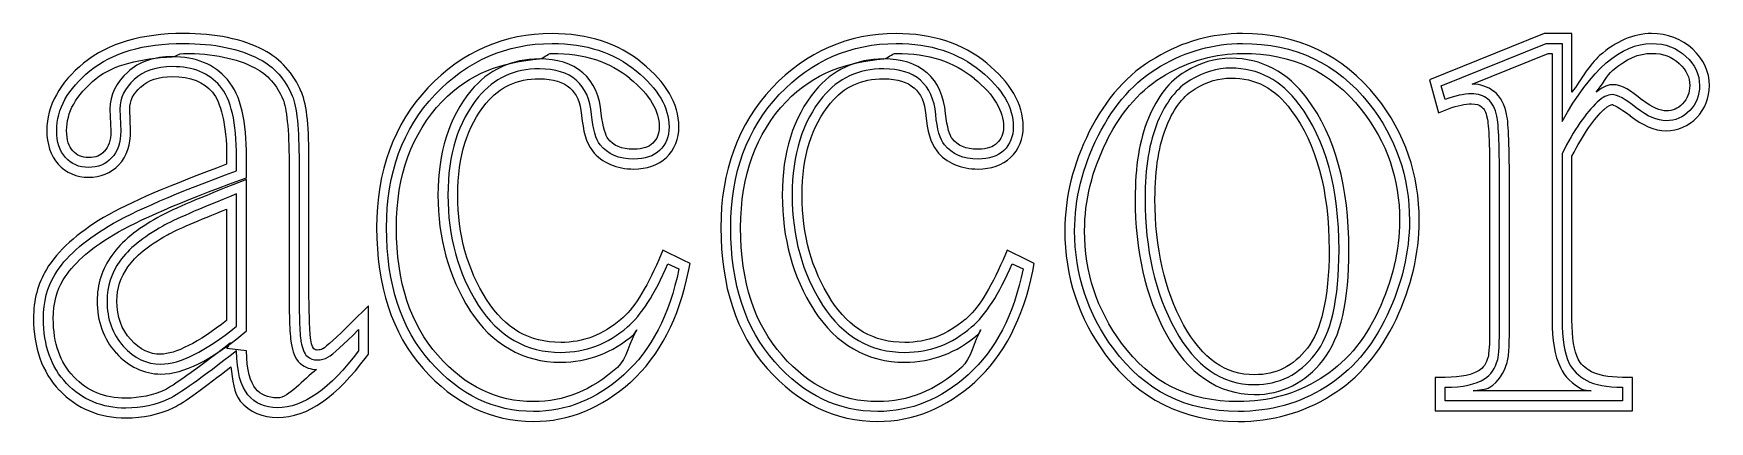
# Model space of a CAD drawing. Extents: x 35 to 204, y 106 to 197.
# Drawn here: x 50 to 73.63, y 107.78 to 113.25 of the extents above; entities that cross this region are included whole.
import ezdxf

# ---------------------------------------------------------------- set-up
doc = ezdxf.new("R2010")
doc.units = 0
doc.layers.add('Plast_1', color=7, linetype='CONTINUOUS')

msp = doc.modelspace()

# ---------------------------------------------------------------- linework, layer by layer
at = {"layer": 'Plast_1', "color": 7}
for points in [[(52.115143, 113.24803)], [(62.164057, 113.24801)], [(67.044922, 113.24805)], [(57.310449, 112.96866)], [(62.163963, 112.96866)], [(67.044828, 112.96875)], [(67.045604, 113.10823)], [(72.812554, 112.96874)], [(66.880067, 112.76114)], [(66.880859, 112.90035)], [(66.880859, 112.62101)], [(52.722703, 110.77544)], [(52.862848, 109.12467)], [(52.862853, 108.7776)]]:
    msp.add_lwpolyline(points, close=True, dxfattribs=at)
for points in [[(57.310683, 113.24795), (57.310547, 113.24805)], [(71.300781, 113.24805), (69.681641, 112.59375), (69.808594, 112.13281), (69.953125, 112.18751)], [(71.691501, 112.41998), (71.691501, 113.24811), (71.552829, 113.24811), (71.300781, 113.24805)], [(52.115277, 112.96858), (52.115234, 112.96875)], [(69.902445, 112.31799), (69.849045, 112.51022), (71.328196, 113.10829), (71.552473, 113.10823)], [(70.283164, 112.53515), (71.355471, 112.96875)], [(71.355471, 112.96875), (71.412111, 112.96875), (71.412111, 111.59375), (71.412111, 111.47266), (71.412111, 109.21484)], [(71.552473, 113.10823), (71.552473, 112.00821)], [(73.203127, 112.82617), (73.203127, 112.82417), (73.205127, 112.82417)], [(51.513765, 112.49614), (51.515765, 112.49814)], [(55.560547, 112.48438), (55.560547, 112.48238)], [(57.56059, 112.48437), (57.56259, 112.48437)], [(57.746041, 112.6953), (57.744041, 112.6953)], [(58.408203, 112.61719), (58.408203, 112.61519)], [(60.414062, 112.48438), (60.414062, 112.48238)], [(62.414011, 112.48438), (62.416011, 112.48438)], [(62.599556, 112.6953), (62.597556, 112.6953)], [(63.261719, 112.61719), (63.261719, 112.61519)], [(53.7773, 112.42576), (53.7753, 112.42576)], [(70.593758, 112.43163), (70.591758, 112.43163)], [(72.687548, 112.30854), (72.683648, 112.31054)], [(51.078213, 112.18344), (51.078213, 112.18144), (51.089933, 111.8748)], [(51.218161, 112.18443), (51.228841, 111.87472)], [(51.369235, 111.875), (51.369235, 111.877), (51.357515, 112.18364)], [(57.726652, 112.09765), (57.728652, 112.09565)], [(58.005806, 112.12104), (58.005806, 112.12304)], [(62.582026, 112.09766), (62.582026, 112.09566)], [(62.859322, 112.12104), (62.859322, 112.12304)], [(67.734375, 112.16598), (67.734375, 112.16398)], [(70.417969, 112.21481), (70.419969, 112.21281)], [(70.496139, 112.05656), (70.498139, 112.05456), (70.498139, 112.05056)], [(72.142579, 112.17775), (72.144579, 112.17775), (72.144579, 112.17975)], [(72.511767, 112.0919), (72.513767, 112.0899)], [(50.55278, 111.5935), (50.55278, 111.5955)], [(51.000093, 111.5916), (50.998093, 111.5896)], [(57.880995, 111.59565), (57.880995, 111.59365)], [(58.099606, 111.76948), (58.097606, 111.76948)], [(62.953122, 111.76948), (62.951122, 111.76948)], [(65.136672, 111.74219), (65.134672, 111.74219)], [(71.552473, 111.55966), (71.552473, 109.21545)], [(50.345703, 111.4082), (50.347703, 111.4062)], [(51.201219, 111.39839), (51.203219, 111.40039)], [(52.722796, 111.50595), (52.722796, 111.40635)], [(52.862848, 111.31403), (52.862848, 111.50626)], [(52.910241, 111.18345), (53.002041, 111.21665), (53.002041, 111.50571)], [(53.603511, 111.43164), (53.603511, 109.77148)], [(53.743933, 111.43151), (53.743933, 109.7708)], [(53.882768, 109.77146), (53.882768, 111.43162)], [(71.691407, 109.21486), (71.691407, 111.51955)], [(53.001953, 111.19336), (52.810547, 111.11716)], [(52.951219, 109.0156), (53.001999, 109.0586), (53.001999, 109.125), (53.001953, 111.19336)], [(70.531329, 111.06814), (70.531329, 109.17166)], [(70.671391, 109.17275), (70.671391, 111.06841)], [(70.810589, 109.17187), (70.810589, 111.06835)], [(52.862848, 109.12467), (52.862848, 110.9883)], [(52.722656, 110.77539), (52.722656, 109.20508)], [(51.888672, 110.41211), (51.890672, 110.41211), (51.890672, 110.41411)], [(59.236375, 109.9023), (59.257855, 110.00973), (59.160195, 110.05663), (58.875039, 110.1953), (58.816449, 110.06054)], [(64.089844, 109.9023), (64.111324, 110.00973), (64.013664, 110.05663), (63.728508, 110.1953), (63.669918, 110.06054)], [(58.944986, 110.00575), (59.099843, 109.931)], [(63.798949, 110.00575), (63.953805, 109.931)], [(50.418007, 109.77716), (50.418007, 109.77916), (50.420007, 109.77916)], [(54.693406, 108.69336), (54.722706, 108.73046), (54.722706, 109.41405), (54.484425, 109.17577)], [(61.242136, 109.49804), (61.242136, 109.5)], [(56.152244, 109.3496), (56.152244, 109.3476)], [(61.005759, 109.3496), (61.005759, 109.3476)], [(63.138668, 109.22069), (63.136668, 109.22069)], [(54.582299, 109.07663), (54.582299, 108.7776)], [(51.162109, 108.74802), (51.164109, 108.74802)], [(53.001993, 108.77919), (52.726602, 108.81039), (52.777382, 108.88849)], [(53.632811, 108.88867), (53.632811, 108.88667)], [(53.908158, 108.93353), (53.908158, 108.93553)], [(54.080128, 108.80663), (54.078128, 108.80663), (54.076128, 108.80463)], [(53.761718, 108.59956), (53.763718, 108.59756), (53.767618, 108.59556)], [(70.511759, 108.69314), (70.509759, 108.69314)], [(70.779299, 108.61518), (70.779299, 108.61718)], [(58.417969, 108.33785), (58.419969, 108.33785)], [(68.142578, 108.38281), (68.140578, 108.38281)], [(69.902337, 108.40408), (69.763665, 108.40408), (69.763665, 107.93337), (72.546868, 107.93337), (72.546868, 108.4043), (72.40625, 108.4043)], [(72.406856, 108.26497), (72.406856, 108.07273), (69.902446, 108.07273), (69.902446, 108.26497)], [(50.363281, 108.22266), (50.365281, 108.22266)], [(71.960939, 108.21288), (70.296877, 108.21288)]]:
    msp.add_lwpolyline(points, dxfattribs=at)
for points in [[(52.115234, 113.24805), (51.52815, 113.24805), (51.052174, 113.11442), (50.707031, 112.83203)], [(53.247956, 113.01365), (52.943768, 113.17354), (52.565081, 113.24803), (52.115143, 113.24803)], [(57.310547, 113.24805), (56.634885, 113.24805), (56.042167, 112.98839), (55.560547, 112.48438)], [(58.58412, 112.83193), (58.247307, 113.11006), (57.815373, 113.24795), (57.310683, 113.24795)], [(62.164062, 113.24805), (61.488402, 113.24805), (60.895682, 112.98839), (60.414062, 112.48438)], [(63.439448, 112.83199), (63.102431, 113.1109), (62.669447, 113.24801), (62.164057, 113.24801)], [(67.044922, 113.24805), (66.614617, 113.24805), (66.204954, 113.13331), (65.822266, 112.9082)], [(68.9375, 112.35156), (68.465619, 112.94328), (67.820708, 113.24805), (67.044922, 113.24805)], [(72.812595, 113.24811), (72.557637, 113.24811), (72.309958, 113.13643), (72.082126, 112.93756)], [(73.394626, 113.0274), (73.240687, 113.17279), (73.037135, 113.24811), (72.812595, 113.24811)], [(50.79631, 112.72376), (51.109584, 112.980073), (51.549235, 113.10823), (52.115263, 113.10823)], [(51.955121, 112.92168), (52.021411, 112.92568), (52.044241, 112.96858), (52.115277, 112.96858)], [(52.115234, 112.96875), (52.533919, 112.96875), (52.86798, 112.89765), (53.119141, 112.76563)], [(52.115263, 113.10823), (52.549574, 113.10823), (52.905567, 113.035253), (53.183242, 112.8893)], [(53.7753, 112.42576), (53.66493, 112.68592), (53.486033, 112.88856), (53.247956, 113.01365)], [(55.660952, 112.38735), (56.120183, 112.867937), (56.670192, 113.10823), (57.310979, 113.10823)], [(57.134668, 112.89056), (57.201078, 112.89656), (57.241509, 112.96866), (57.310449, 112.96866)], [(57.310547, 112.96875), (57.766337, 112.96875), (58.125793, 112.8509), (58.408203, 112.61719)], [(57.310979, 113.10823), (57.791569, 113.10823), (58.186721, 112.980073), (58.496435, 112.72376)], [(60.514915, 112.38735), (60.974146, 112.867937), (61.524154, 113.10823), (62.164941, 113.10823)], [(61.988182, 112.89056), (62.054592, 112.89656), (62.095023, 112.96866), (62.163963, 112.96866)], [(62.164062, 112.96875), (62.619853, 112.96875), (62.979309, 112.8509), (63.261719, 112.61719)], [(62.164941, 113.10823), (62.645532, 113.10823), (63.040684, 112.980073), (63.350398, 112.72376)], [(65.892187, 112.78784), (66.2553, 113.001433), (66.639772, 113.10823), (67.045604, 113.10823)], [(65.962797, 112.66797), (66.306333, 112.87005), (66.66347, 112.96875), (67.044828, 112.96875)], [(67.044922, 112.96875), (67.750064, 112.96875), (68.295482, 112.71095), (68.720703, 112.17773)], [(67.045604, 113.10823), (67.786069, 113.10823), (68.380577, 112.826997), (68.829128, 112.26453)], [(71.552473, 112.00821), (71.961865, 112.741557), (72.381937, 113.10823), (72.812688, 113.10823)], [(72.265679, 112.72851), (72.457918, 112.89631), (72.636761, 112.96874), (72.812554, 112.96874)], [(72.812502, 112.96875), (72.979553, 112.96875), (73.100752, 112.92285), (73.203127, 112.82617)], [(72.812688, 113.10823), (73.008484, 113.10823), (73.170461, 113.047713), (73.298618, 112.92668)], [(73.630954, 112.51569), (73.630954, 112.70948), (73.544274, 112.8893), (73.394626, 113.0274)], [(50.707031, 112.83203), (50.37269, 112.55848), (50.1875, 112.23459), (50.1875, 111.88086)], [(50.326399, 111.88006), (50.326399, 112.186213), (50.483036, 112.467447), (50.79631, 112.72376)], [(50.884809, 112.61503), (51.129534, 112.81526), (51.512825, 112.89408), (51.955121, 112.92168)], [(51.955166, 112.92173), (51.706726, 112.92173), (51.488803, 112.85153), (51.328213, 112.70493)], [(51.955067, 112.7825), (51.730791, 112.7825), (51.552794, 112.72198), (51.421077, 112.60094)], [(52.627893, 112.51016), (52.474816, 112.69172), (52.250541, 112.7825), (51.955067, 112.7825)], [(52.734463, 112.59946), (52.552875, 112.81484), (52.279213, 112.92173), (51.955166, 112.92173)], [(53.119141, 112.76563), (53.301135, 112.67003), (53.430545, 112.52616), (53.519531, 112.31641)], [(53.183242, 112.8893), (53.393278, 112.77894), (53.548135, 112.606283), (53.647813, 112.37133)], [(55.761621, 112.29095), (56.148758, 112.69609), (56.617418, 112.84588), (57.134668, 112.89056)], [(57.134666, 112.89062), (56.744263, 112.89062), (56.408822, 112.73565), (56.167869, 112.44335)], [(57.134763, 112.75046), (56.77877, 112.75046), (56.492195, 112.618743), (56.27504, 112.35531)], [(57.744041, 112.6953), (57.588541, 112.82859), (57.377881, 112.89062), (57.134666, 112.89062)], [(57.652732, 112.59026), (57.528135, 112.69706), (57.355478, 112.75046), (57.134763, 112.75046)], [(58.496435, 112.72376), (58.806149, 112.471007), (58.961006, 112.207573), (58.961006, 111.93346)], [(59.099745, 111.93349), (59.099745, 112.26015), (58.912973, 112.56356), (58.58412, 112.83193)], [(60.615135, 112.29095), (61.002273, 112.69609), (61.470933, 112.84588), (61.988182, 112.89056)], [(61.988181, 112.89062), (61.597779, 112.89062), (61.262338, 112.73565), (61.021384, 112.44335)], [(61.988725, 112.75046), (61.632732, 112.75046), (61.346158, 112.618743), (61.129002, 112.35531)], [(62.597556, 112.6953), (62.442056, 112.82859), (62.231397, 112.89061), (61.988181, 112.89062)], [(62.506695, 112.59026), (62.382097, 112.69706), (62.20944, 112.75046), (61.988725, 112.75046)], [(63.350398, 112.72376), (63.660111, 112.471007), (63.814968, 112.207573), (63.814968, 111.93346)], [(63.955073, 111.93355), (63.955073, 112.26021), (63.7683, 112.56362), (63.439448, 112.83199)], [(65.822266, 112.9082), (65.432967, 112.68302), (65.120642, 112.33132), (64.886719, 111.86719)], [(65.011105, 111.8053), (65.23538, 112.250293), (65.529074, 112.577807), (65.892187, 112.78784)], [(66.880859, 112.90035), (66.664108, 112.90035), (66.447737, 112.83505), (66.238281, 112.7109)], [(66.880067, 112.76114), (66.691391, 112.76114), (66.500935, 112.70418), (66.308699, 112.59026)], [(67.846588, 112.24851), (67.593833, 112.590263), (67.271659, 112.76114), (66.880067, 112.76114)], [(67.958984, 112.33199), (67.685749, 112.70144), (67.313033, 112.90035), (66.880859, 112.90035)], [(72.082126, 112.93756), (71.945246, 112.81808), (71.820641, 112.60336), (71.691501, 112.41998)], [(72.033257, 112.41991), (72.110477, 112.51471), (72.190382, 112.66278), (72.265679, 112.72851)], [(73.205127, 112.82417), (73.310519, 112.72757), (73.351611, 112.63417), (73.351611, 112.51558)], [(73.298618, 112.92668), (73.426775, 112.8092), (73.490854, 112.67214), (73.490854, 112.5155)], [(50.46684, 111.88066), (50.46684, 112.13923), (50.592603, 112.37596), (50.884809, 112.61503)], [(51.328213, 112.70493), (51.170649, 112.56396), (51.078213, 112.38024), (51.078213, 112.18344)], [(51.421077, 112.60094), (51.2858, 112.479907), (51.218161, 112.34107), (51.218161, 112.18443)], [(51.357515, 112.18364), (51.357515, 112.30013), (51.400775, 112.39505), (51.513765, 112.49614)], [(51.515765, 112.49814), (51.618437, 112.59244), (51.756038, 112.64267), (51.955218, 112.64267)], [(51.955218, 112.64267), (52.222119, 112.64267), (52.39706, 112.56777), (52.521624, 112.42001)], [(52.862848, 111.50626), (52.862848, 111.993973), (52.78453, 112.328607), (52.627893, 112.51016)], [(53.002041, 111.50571), (53.002041, 112.00751), (52.930711, 112.37106), (52.734463, 112.59946)], [(56.382855, 112.26562), (56.576212, 112.50018), (56.813225, 112.61132), (57.134809, 112.61132)], [(57.134809, 112.61132), (57.332191, 112.61132), (57.46694, 112.56402), (57.56059, 112.48437)], [(57.56259, 112.48437), (57.65575, 112.40107), (57.711087, 112.28132), (57.726652, 112.09765)], [(57.866328, 112.10967), (57.848528, 112.31971), (57.777329, 112.479907), (57.652732, 112.59026)], [(58.005806, 112.12304), (57.985556, 112.35746), (57.900617, 112.5584), (57.746041, 112.6953)], [(58.408203, 112.61519), (58.698778, 112.37806), (58.822266, 112.15513), (58.822266, 111.93355)], [(61.236277, 112.26563), (61.429635, 112.50019), (61.666648, 112.61133), (61.98823, 112.61133)], [(61.98823, 112.61133), (62.185613, 112.61133), (62.320361, 112.56403), (62.414011, 112.48438)], [(62.416011, 112.48438), (62.509171, 112.40108), (62.56646, 112.28133), (62.582026, 112.09766)], [(62.72029, 112.10967), (62.70249, 112.31971), (62.631292, 112.479907), (62.506695, 112.59026)], [(62.859322, 112.12304), (62.839072, 112.35746), (62.754132, 112.5584), (62.599556, 112.6953)], [(63.261719, 112.61519), (63.552293, 112.37806), (63.675781, 112.15513), (63.675781, 111.93355)], [(65.134672, 111.74219), (65.349299, 112.16804), (65.625871, 112.47308), (65.962797, 112.66797)], [(66.238281, 112.7109), (66.015916, 112.58084), (65.845917, 112.35636), (65.720703, 112.0566)], [(66.308699, 112.59026), (66.120022, 112.479907), (65.966945, 112.28411), (65.849468, 112.00287)], [(66.378906, 112.47062), (66.553922, 112.57434), (66.72026, 112.62101), (66.880859, 112.62101)], [(66.880859, 112.62105), (67.231869, 112.62105), (67.5021, 112.48004), (67.734375, 112.16598)], [(70.591758, 112.43163), (70.506608, 112.50113), (70.397093, 112.53354), (70.283164, 112.53515)], [(72.257866, 112.52733), (72.172626, 112.52733), (72.103253, 112.47113), (72.033257, 112.41991)], [(72.683648, 112.31054), (72.524229, 112.44015), (72.408747, 112.52733), (72.257866, 112.52733)], [(73.351611, 112.51558), (73.351611, 112.40774), (73.321281, 112.33166), (73.252001, 112.25972)], [(73.490854, 112.5155), (73.490854, 112.376667), (73.444575, 112.25919), (73.352017, 112.16307)], [(73.45322, 112.06647), (73.569055, 112.18676), (73.630954, 112.34585), (73.630954, 112.51569)], [(52.521624, 112.42001), (52.637902, 112.28524), (52.722796, 111.97873), (52.722796, 111.50595)], [(53.519531, 112.31641), (53.563721, 112.20991), (53.603511, 111.89779), (53.603511, 111.43164)], [(53.647813, 112.37133), (53.711893, 112.21825), (53.743933, 111.904977), (53.743933, 111.43151)], [(53.882768, 111.43162), (53.882768, 111.91138), (53.861158, 112.22543), (53.7773, 112.42576)], [(55.560547, 112.48238), (55.079318, 111.97483), (54.837891, 111.31013), (54.837891, 110.51363)], [(54.977446, 110.51304), (54.977446, 111.281987), (55.205281, 111.906757), (55.660952, 112.38735)], [(55.117089, 110.5136), (55.117089, 111.25499), (55.331509, 111.83731), (55.761621, 112.29095)], [(56.167869, 112.44335), (55.855616, 112.06556), (55.703025, 111.56919), (55.703025, 110.97265)], [(56.27504, 112.35531), (55.986686, 112.006437), (55.842509, 111.545427), (55.842509, 110.97228)], [(55.982465, 110.97265), (55.982465, 111.5224), (56.118401, 111.94566), (56.382855, 112.26562)], [(60.414062, 112.48238), (59.932833, 111.97483), (59.691406, 111.31013), (59.691406, 110.51363)], [(59.831408, 110.51304), (59.831408, 111.281987), (60.059244, 111.906757), (60.514915, 112.38735)], [(59.970604, 110.5136), (59.970604, 111.25499), (60.185023, 111.83731), (60.615135, 112.29095)], [(61.021384, 112.44335), (60.709132, 112.06556), (60.556541, 111.56919), (60.556541, 110.97265)], [(61.129002, 112.35531), (60.840648, 112.006437), (60.696471, 111.545427), (60.696471, 110.97228)], [(60.835886, 110.97266), (60.835886, 111.52241), (60.971823, 111.94567), (61.236277, 112.26563)], [(65.978516, 111.94914), (66.088256, 112.21186), (66.223918, 112.37997), (66.378906, 112.47062)], [(68.407276, 110.19799), (68.407276, 111.06661), (68.22038, 111.750117), (67.846588, 112.24851)], [(68.546875, 110.19723), (68.546875, 111.08586), (68.356116, 111.80248), (67.958984, 112.33199)], [(68.829128, 112.26453), (69.21004, 111.783937), (69.400496, 111.232147), (69.400496, 110.60916)], [(69.539062, 110.60938), (69.539062, 111.26079), (69.336637, 111.84797), (68.9375, 112.35156)], [(70.276238, 112.39809), (70.16588, 112.39809), (70.041282, 112.37139), (69.902445, 112.31799)], [(69.953125, 112.18751), (70.080403, 112.23641), (70.187533, 112.25781), (70.275391, 112.25781)], [(70.275391, 112.25781), (70.342891, 112.25781), (70.384384, 112.24251), (70.417969, 112.21481)], [(70.505853, 112.32329), (70.445333, 112.373157), (70.368795, 112.39809), (70.276238, 112.39809)], [(70.634011, 112.08299), (70.612651, 112.19335), (70.569932, 112.27345), (70.505853, 112.32329)], [(70.769539, 112.11327), (70.743749, 112.24246), (70.688869, 112.35664), (70.593758, 112.43163)], [(72.049083, 112.28055), (71.888886, 112.13459), (71.72335, 111.894293), (71.552473, 111.55966)], [(72.257339, 112.38735), (72.193259, 112.38735), (72.12384, 112.35175), (72.049083, 112.28055)], [(72.144579, 112.17975), (72.204919, 112.23725), (72.245447, 112.24815), (72.25786, 112.24815)], [(72.25786, 112.24815), (72.25516, 112.24815), (72.367313, 112.20945), (72.511767, 112.0919)], [(72.599092, 112.20045), (72.446015, 112.32505), (72.332098, 112.38735), (72.257339, 112.38735)], [(73.021532, 112.15815), (72.943042, 112.15815), (72.827698, 112.20135), (72.687548, 112.30854)], [(73.252001, 112.25972), (73.181761, 112.18682), (73.114814, 112.15815), (73.021532, 112.15815)], [(57.728652, 112.09565), (57.751102, 111.87487), (57.786102, 111.71372), (57.880995, 111.59565)], [(57.989145, 111.68248), (57.928625, 111.75724), (57.887686, 111.899637), (57.866328, 112.10967)], [(58.097606, 111.76948), (58.072366, 111.80068), (58.026166, 111.92435), (58.005806, 112.12104)], [(62.582026, 112.09566), (62.604476, 111.87488), (62.639476, 111.71373), (62.73437, 111.59566)], [(62.843108, 111.68248), (62.782588, 111.75724), (62.741649, 111.899637), (62.72029, 112.10967)], [(62.951122, 111.76948), (62.925882, 111.80068), (62.879682, 111.92435), (62.859322, 112.12104)], [(65.720703, 112.0566), (65.59322, 111.75141), (65.533203, 111.37173), (65.533203, 110.91793)], [(67.734375, 112.16398), (68.084827, 111.69671), (68.267578, 111.04579), (68.267578, 110.19719)], [(68.720703, 112.17773), (69.083389, 111.72014), (69.261719, 111.20393), (69.261719, 110.60938)], [(70.419969, 112.21281), (70.450589, 112.18901), (70.478979, 112.14521), (70.496139, 112.05656)], [(70.498139, 112.05056), (70.504339, 112.02386), (70.517409, 111.91014), (70.523529, 111.74392)], [(70.671391, 111.06841), (70.671391, 111.638003), (70.658931, 111.976197), (70.634011, 112.08299)], [(70.800789, 111.7539), (70.794489, 111.92495), (70.788009, 112.03328), (70.769539, 112.11327)], [(71.691407, 111.51955), (71.851894, 111.82819), (72.008108, 112.05523), (72.142579, 112.17775)], [(72.513767, 112.0899), (72.684564, 111.95792), (72.851809, 111.87897), (73.021579, 111.87897)], [(73.020944, 112.01889), (72.896346, 112.01889), (72.755729, 112.07941), (72.599092, 112.20045)], [(73.352017, 112.16307), (73.259459, 112.06695), (73.149101, 112.01889), (73.020944, 112.01889)], [(73.021579, 111.87897), (73.184612, 111.87897), (73.338348, 111.94717), (73.45322, 112.06647)], [(50.1875, 111.88086), (50.1875, 111.69689), (50.23736, 111.53068), (50.345703, 111.4082)], [(50.449217, 111.50092), (50.367338, 111.59348), (50.326399, 111.71986), (50.326399, 111.88006)], [(50.55278, 111.5955), (50.498, 111.6581), (50.46684, 111.74508), (50.46684, 111.88066)], [(51.089933, 111.8748), (51.089933, 111.7353), (51.055923, 111.64976), (51.000093, 111.5916)], [(51.228841, 111.87472), (51.228841, 111.71096), (51.186122, 111.58458), (51.100684, 111.49558)], [(51.203219, 111.40039), (51.317073, 111.52011), (51.369235, 111.68791), (51.369235, 111.875)], [(58.822266, 111.93355), (58.822266, 111.82887), (58.792936, 111.76305), (58.730466, 111.70309)], [(58.961006, 111.93346), (58.961006, 111.79818), (58.916507, 111.68782), (58.827508, 111.60238)], [(58.923964, 111.50185), (59.039496, 111.61277), (59.099745, 111.76762), (59.099745, 111.93349)], [(63.675781, 111.93355), (63.675781, 111.82887), (63.646451, 111.76305), (63.583981, 111.70309)], [(63.814968, 111.93346), (63.814968, 111.79818), (63.770469, 111.68782), (63.681471, 111.60238)], [(63.777339, 111.50191), (63.89287, 111.61283), (63.955073, 111.76768), (63.955073, 111.93355)], [(64.886719, 111.86719), (64.657551, 111.40885), (64.541016, 110.94213), (64.541016, 110.4707)], [(64.680031, 110.47033), (64.680031, 110.918877), (64.790389, 111.363867), (65.011105, 111.8053)], [(65.849468, 112.00287), (65.73199, 111.721637), (65.673251, 111.360307), (65.673251, 110.91888)], [(65.8125, 110.91789), (65.8125, 111.34694), (65.87104, 111.69186), (65.978516, 111.94914)], [(50.775437, 111.5017), (50.677437, 111.5017), (50.613381, 111.5287), (50.55278, 111.5935)], [(50.998093, 111.5896), (50.942133, 111.5288), (50.880123, 111.5017), (50.775437, 111.5017)], [(57.880995, 111.59365), (58.015422, 111.42483), (58.225961, 111.33974), (58.46498, 111.33974)], [(58.464396, 111.47957), (58.25436, 111.47957), (58.095943, 111.547207), (57.989145, 111.68248)], [(58.464841, 111.61909), (58.284753, 111.61909), (58.178844, 111.66909), (58.099606, 111.76948)], [(58.827508, 111.60238), (58.74207, 111.520507), (58.621033, 111.47957), (58.464396, 111.47957)], [(58.730466, 111.70309), (58.675776, 111.65069), (58.597172, 111.61909), (58.464841, 111.61909)], [(62.73437, 111.59566), (62.868728, 111.42548), (63.078371, 111.3398), (63.318354, 111.3398)], [(63.318358, 111.47957), (63.108323, 111.47957), (62.949906, 111.547207), (62.843108, 111.68248)], [(63.318356, 111.61909), (63.13827, 111.61909), (63.03236, 111.66909), (62.953122, 111.76948)], [(63.583981, 111.70309), (63.529291, 111.65069), (63.450688, 111.61909), (63.318356, 111.61909)], [(63.681471, 111.60238), (63.596032, 111.520507), (63.474995, 111.47957), (63.318358, 111.47957)], [(64.820265, 110.4707), (64.820265, 110.89637), (64.924408, 111.31766), (65.136672, 111.74219)], [(70.523529, 111.74392), (70.529629, 111.5777), (70.531329, 111.35192), (70.531329, 111.06814)], [(70.810589, 111.06835), (70.810589, 111.35416), (70.807189, 111.58192), (70.800789, 111.7539)], [(50.347703, 111.4062), (50.457376, 111.28739), (50.611046, 111.22261), (50.775438, 111.22261)], [(50.77495, 111.36209), (50.643233, 111.36209), (50.534655, 111.408367), (50.449217, 111.50092)], [(51.100684, 111.49558), (51.018805, 111.406587), (50.910227, 111.36209), (50.77495, 111.36209)], [(50.775438, 111.22261), (50.940391, 111.22261), (51.093503, 111.28251), (51.201219, 111.39839)], [(52.722796, 111.40635), (51.943845, 111.11871), (51.346044, 110.86592), (50.986468, 110.6544)], [(51.057965, 110.5344), (51.421078, 110.748), (52.022705, 111.007877), (52.862848, 111.31403)], [(58.46498, 111.33974), (58.645922, 111.33974), (58.807778, 111.39054), (58.923964, 111.50185)], [(63.318354, 111.3398), (63.499296, 111.3398), (63.661153, 111.3906), (63.777339, 111.50191)], [(51.128991, 110.41392), (51.476682, 110.61845), (52.073831, 110.87866), (52.910241, 111.18345)], [(52.810547, 111.11716), (52.271141, 110.90282), (51.926508, 110.7554), (51.751953, 110.65622)], [(52.862848, 110.9883), (52.325299, 110.7747), (51.978206, 110.6234), (51.821569, 110.5344)], [(55.703025, 110.97265), (55.703025, 110.36613), (55.85277, 109.82127), (56.152244, 109.3496)], [(55.842509, 110.97228), (55.842509, 110.388447), (55.984906, 109.872257), (56.2697, 109.42371)], [(56.386762, 109.49999), (56.117313, 109.92504), (55.982465, 110.41219), (55.982465, 110.97265)], [(60.556541, 110.97265), (60.556541, 110.36613), (60.706285, 109.82127), (61.005759, 109.3496)], [(60.696471, 110.97228), (60.696471, 110.388447), (60.838868, 109.872257), (61.123662, 109.42371)], [(61.242136, 109.5), (60.972687, 109.92505), (60.835886, 110.4122), (60.835886, 110.97266)], [(65.533203, 110.91793), (65.533203, 110.18758), (65.678531, 109.54958), (65.972656, 109.00973)], [(65.673251, 110.91888), (65.673251, 110.206893), (65.813868, 109.592803), (66.095103, 109.07661)], [(66.216797, 109.14445), (65.94901, 109.63667), (65.8125, 110.225), (65.8125, 110.91789)], [(50.986468, 110.6544), (50.614642, 110.43351), (50.344596, 110.1934), (50.181781, 109.92393)], [(51.751953, 110.65622), (51.460106, 110.49349), (51.24214, 110.31872), (51.103516, 110.12302)], [(51.890672, 110.41411), (52.003413, 110.47821), (52.34472, 110.62086), (52.722703, 110.77544)], [(69.261719, 110.60938), (69.261719, 110.19381), (69.161627, 109.77066), (68.958984, 109.33789)], [(69.400496, 110.60916), (69.400496, 110.171293), (69.295478, 109.728083), (69.085443, 109.27953)], [(69.210937, 109.2207), (69.428365, 109.68504), (69.539063, 110.1492), (69.539062, 110.60938)], [(50.2997, 109.8509), (50.445657, 110.092973), (50.698412, 110.320807), (51.057965, 110.5344)], [(50.420007, 109.77916), (50.549178, 109.99339), (50.782208, 110.20791), (51.128991, 110.41392)], [(51.821569, 110.5344), (51.540335, 110.377767), (51.339199, 110.21401), (51.218161, 110.04313)], [(51.332031, 109.96289), (51.435233, 110.10859), (51.618846, 110.26183), (51.888672, 110.41211)], [(54.837891, 110.51363), (54.837891, 109.69558), (55.053192, 109.02502), (55.492187, 108.52926)], [(55.596873, 108.62272), (55.183922, 109.089073), (54.977446, 109.71918), (54.977446, 110.51304)], [(55.701074, 108.71477), (55.314168, 109.15171), (55.117089, 109.74393), (55.117089, 110.5136)], [(59.691406, 110.51363), (59.691406, 109.69558), (59.906707, 109.02502), (60.345703, 108.52926)], [(60.450836, 108.62272), (60.037884, 109.089073), (59.831408, 109.71918), (59.831408, 110.51304)], [(60.554588, 108.71477), (60.167682, 109.15171), (59.970604, 109.74393), (59.970604, 110.5136)], [(64.541016, 110.4707), (64.541016, 109.82715), (64.734033, 109.23777), (65.117187, 108.7207)], [(65.23004, 108.80428), (64.863367, 109.299107), (64.680031, 109.854457), (64.680031, 110.47033)], [(65.34175, 108.88672), (64.99156, 109.3593), (64.820265, 109.88252), (64.820265, 110.4707)], [(51.103516, 110.12302), (50.967423, 109.93089), (50.896484, 109.71304), (50.896484, 109.48239)], [(68.267578, 110.19719), (68.267578, 109.51802), (68.151127, 109.05784), (67.960937, 108.81633)], [(68.070863, 108.72952), (68.295138, 109.014313), (68.407276, 109.503803), (68.407276, 110.19799)], [(68.179687, 108.64254), (68.438048, 108.97061), (68.546875, 109.48802), (68.546875, 110.19723)], [(50.181781, 109.92393), (50.060059, 109.72524), (50, 109.49176), (50, 109.23242)], [(51.218161, 110.04313), (51.097124, 109.872257), (51.036605, 109.685363), (51.036605, 109.48245)], [(51.175781, 109.48242), (51.175781, 109.6576), (51.226051, 109.81327), (51.332031, 109.96289)], [(58.816449, 110.06054), (58.635846, 109.64029), (58.449466, 109.35972), (58.283246, 109.22069)], [(59.099843, 109.931), (58.968126, 109.286653), (58.710031, 108.790043), (58.325559, 108.44117)], [(58.373618, 109.11399), (58.569414, 109.27775), (58.75987, 109.575003), (58.944986, 110.00575)], [(58.419969, 108.33785), (58.83022, 108.71012), (59.100313, 109.2367), (59.236375, 109.9023)], [(63.669918, 110.06054), (63.489314, 109.64029), (63.304888, 109.35972), (63.138668, 109.22069)], [(63.953805, 109.931), (63.822088, 109.286653), (63.563993, 108.790043), (63.179521, 108.44117)], [(63.22758, 109.11399), (63.423376, 109.27775), (63.613832, 109.575003), (63.798949, 110.00575)], [(63.273437, 108.33785), (63.683689, 108.71012), (63.953782, 109.2367), (64.089844, 109.9023)], [(50.139503, 109.23147), (50.139503, 109.469983), (50.192902, 109.67646), (50.2997, 109.8509)], [(50.279335, 109.23224), (50.279335, 109.44993), (50.325995, 109.62687), (50.418007, 109.77716)], [(53.603511, 109.77148), (53.603511, 109.30336), (53.609611, 109.02795), (53.632811, 108.88867)], [(53.743933, 109.7708), (53.743933, 109.304447), (53.752833, 109.017873), (53.770633, 108.91108)], [(53.908158, 108.93553), (53.895798, 109.01073), (53.882768, 109.30797), (53.882768, 109.77146)], [(50.896484, 109.48239), (50.896484, 109.1983), (50.985904, 108.94471), (51.162109, 108.74802)], [(51.036605, 109.48245), (51.036605, 109.22613), (51.113144, 109.012533), (51.266221, 108.84166)], [(51.371094, 108.93555), (51.241148, 109.0806), (51.175781, 109.25387), (51.175781, 109.48242)], [(56.2697, 109.42371), (56.558054, 108.978717), (56.946086, 108.75622), (57.433796, 108.75622)], [(57.433637, 108.89647), (56.988354, 108.89647), (56.655597, 109.08512), (56.386762, 109.49999)], [(61.123662, 109.42371), (61.412017, 108.978717), (61.800049, 108.75622), (62.287759, 108.75622)], [(62.287058, 108.89647), (61.842759, 108.89647), (61.510661, 109.08508), (61.242136, 109.49804)], [(50, 109.23242), (50, 108.82831), (50.120231, 108.48164), (50.363281, 108.22266)], [(50.465237, 108.31835), (50.248081, 108.549743), (50.139503, 108.854117), (50.139503, 109.23147)], [(50.566444, 108.41388), (50.375183, 108.61768), (50.279335, 108.88165), (50.279335, 109.23224)], [(52.722656, 109.20508), (52.324598, 108.89599), (51.993001, 108.73047), (51.794922, 108.73047)], [(54.484425, 109.17577), (54.274633, 108.96597), (54.125059, 108.835), (54.080128, 108.80663)], [(56.152244, 109.3476), (56.460116, 108.87248), (56.903357, 108.61713), (57.433494, 108.61713)], [(58.283246, 109.22069), (58.027477, 109.001), (57.750719, 108.89647), (57.433637, 108.89647)], [(61.005759, 109.3476), (61.313632, 108.87248), (61.756873, 108.61713), (62.287009, 108.61713)], [(63.136668, 109.22069), (62.880899, 109.001), (62.60414, 108.89647), (62.287058, 108.89647)], [(68.958984, 109.33789), (68.758451, 108.90963), (68.488037, 108.5954), (68.142578, 108.38281)], [(69.085443, 109.27953), (68.875407, 108.830977), (68.585273, 108.492783), (68.21504, 108.26495)], [(68.289062, 108.14648), (68.684068, 108.38956), (68.991399, 108.75186), (69.210937, 109.2207)], [(71.412111, 109.21484), (71.412111, 108.93267), (71.446031, 108.71193), (71.529299, 108.54102)], [(71.552473, 109.21545), (71.552473, 108.944897), (71.586292, 108.7402), (71.653931, 108.60136)], [(71.779297, 108.66213), (71.727287, 108.7689), (71.691407, 108.95594), (71.691407, 109.21486)], [(51.79487, 108.59068), (52.065425, 108.59068), (52.421417, 108.768677), (52.862848, 109.12467)], [(51.794969, 108.45114), (52.126707, 108.45114), (52.498948, 108.65086), (52.951219, 109.0156)], [(54.149767, 108.68682), (54.224526, 108.733087), (54.368703, 108.863023), (54.582299, 109.07663)], [(57.433494, 108.61713), (57.813527, 108.61713), (58.163539, 108.75126), (58.462791, 109.00775)], [(57.433796, 108.75622), (57.782669, 108.75622), (58.095943, 108.875477), (58.373618, 109.11399)], [(58.505761, 109.07415), (58.403513, 108.91209), (58.366587, 108.66668), (58.232324, 108.54485)], [(58.462791, 109.00775), (58.478661, 109.02105), (58.490181, 109.05965), (58.505761, 109.07415)], [(62.287009, 108.61713), (62.667042, 108.61713), (63.017054, 108.75126), (63.316306, 109.00775)], [(62.287759, 108.75622), (62.636632, 108.75622), (62.949905, 108.875477), (63.22758, 109.11399)], [(63.359276, 109.07415), (63.257027, 108.91209), (63.220102, 108.66668), (63.085838, 108.54485)], [(63.316306, 109.00775), (63.332166, 109.02105), (63.343706, 109.05965), (63.359276, 109.07415)], [(65.972656, 109.00973), (66.27289, 108.46556), (66.702142, 108.16207), (67.216797, 108.16207)], [(66.095103, 109.07661), (66.379897, 108.560423), (66.753689, 108.30233), (67.21648, 108.30233)], [(67.216797, 108.44133), (66.805872, 108.44133), (66.486151, 108.65625), (66.216797, 109.14445)], [(70.531329, 109.17166), (70.531329, 109.03072), (70.529729, 108.91811), (70.525429, 108.83572)], [(70.644691, 108.65478), (70.662491, 108.715313), (70.671391, 108.88797), (70.671391, 109.17275)], [(70.804689, 108.82226), (70.809389, 108.91256), (70.810589, 109.02802), (70.810589, 109.17187)], [(51.164109, 108.74802), (51.337544, 108.55844), (51.556586, 108.45114), (51.794969, 108.45114)], [(51.266221, 108.84166), (51.419298, 108.67434), (51.595514, 108.59068), (51.79487, 108.59068)], [(51.794922, 108.73047), (51.635191, 108.73047), (51.503318, 108.79167), (51.371094, 108.93555)], [(52.777382, 108.88849), (52.277202, 108.50183), (51.94511, 108.27168), (51.85746, 108.23029)], [(52.862848, 108.77758), (52.360899, 108.389547), (52.045845, 108.16527), (51.917687, 108.10475)], [(53.02305, 108.15817), (52.919812, 108.27921), (52.866413, 108.485687), (52.862853, 108.7776)], [(53.128946, 108.24794), (53.061126, 108.32744), (53.005355, 108.50348), (53.001993, 108.77919)], [(54.582299, 108.7776), (54.183587, 108.243613), (53.802675, 107.97662), (53.439562, 107.97662)], [(53.632811, 108.88667), (53.653061, 108.76919), (53.680681, 108.67323), (53.761718, 108.59956)], [(53.770633, 108.91108), (53.788433, 108.80784), (53.816913, 108.73842), (53.856073, 108.70282)], [(53.856073, 108.70282), (53.898793, 108.66722), (53.946852, 108.64942), (54.000251, 108.64942)], [(53.949178, 108.80853), (53.950978, 108.80753), (53.923448, 108.84823), (53.908158, 108.93353)], [(53.999958, 108.78903), (53.979218, 108.78903), (53.967258, 108.79403), (53.949178, 108.80853)], [(54.076128, 108.80463), (54.057328, 108.79433), (54.034668, 108.78903), (53.999958, 108.78903)], [(57.04873, 108.06243), (56.53243, 108.06243), (56.093449, 108.27166), (55.701074, 108.71477)], [(61.902245, 108.06243), (61.385944, 108.06243), (60.946963, 108.27166), (60.554588, 108.71477)], [(65.117187, 108.7207), (65.573922, 108.10299), (66.212358, 107.7832), (66.986328, 107.7832)], [(66.986865, 107.9232), (66.24996, 107.9232), (65.664351, 108.216893), (65.23004, 108.80428)], [(66.986281, 108.0625), (66.286442, 108.0625), (65.753637, 108.32966), (65.34175, 108.88672)], [(67.21648, 108.30233), (67.561793, 108.30233), (67.846588, 108.444727), (68.070863, 108.72952)], [(67.960937, 108.81633), (67.758193, 108.55887), (67.52376, 108.44133), (67.216797, 108.44133)], [(70.525429, 108.83572), (70.521229, 108.75332), (70.512309, 108.695), (70.511759, 108.69314)], [(70.779299, 108.61718), (70.796139, 108.67528), (70.800079, 108.73283), (70.804689, 108.82226)], [(51.976609, 107.97852), (52.116874, 108.04472), (52.420041, 108.27576), (52.78325, 108.55273)], [(52.78325, 108.55273), (52.80899, 108.37235), (52.82105, 108.17975), (52.916063, 108.06836)], [(53.990274, 108.51356), (53.804277, 108.3743), (53.5969, 108.11512), (53.439493, 108.11512)], [(53.4395, 107.83789), (53.870994, 107.83789), (54.282548, 108.14311), (54.693406, 108.69336)], [(53.767618, 108.59556), (53.829558, 108.54396), (53.90949, 108.51606), (53.990274, 108.51356)], [(54.000251, 108.64942), (54.057211, 108.64942), (54.10705, 108.661887), (54.149767, 108.68682)], [(55.492187, 108.52926), (55.925715, 108.03967), (56.454432, 107.78316), (57.048828, 107.78316)], [(57.049324, 107.9232), (56.493975, 107.9232), (56.009825, 108.156373), (55.596873, 108.62272)], [(58.232324, 108.54485), (57.868712, 108.21827), (57.480649, 108.06243), (57.04873, 108.06243)], [(60.345703, 108.52926), (60.77923, 108.03967), (61.307947, 107.78316), (61.902344, 107.78316)], [(61.903287, 107.9232), (61.347938, 107.9232), (60.863787, 108.156373), (60.450836, 108.62272)], [(63.085838, 108.54485), (62.722228, 108.21827), (62.334164, 108.06243), (61.902245, 108.06243)], [(67.216797, 108.16207), (67.60046, 108.16207), (67.933882, 108.33041), (68.179687, 108.64254)], [(70.382805, 108.49978), (70.298425, 108.44518), (70.136917, 108.40408), (69.902337, 108.40408)], [(70.509759, 108.69314), (70.481049, 108.59265), (70.439999, 108.53636), (70.382805, 108.49978)], [(70.457795, 108.38245), (70.546793, 108.439383), (70.609092, 108.53016), (70.644691, 108.65478)], [(70.533205, 108.26558), (70.653561, 108.34258), (70.736668, 108.46717), (70.779299, 108.61518)], [(71.529299, 108.54102), (71.590439, 108.41483), (71.696018, 108.31247), (71.832033, 108.23828)], [(71.653931, 108.60136), (71.700211, 108.505247), (71.782089, 108.42515), (71.899566, 108.36107)], [(71.966797, 108.4844), (71.868297, 108.5381), (71.810818, 108.59667), (71.779297, 108.66213)], [(72.40625, 108.4043), (72.199032, 108.4043), (72.052035, 108.4379), (71.966797, 108.4844)], [(51.3036, 107.97126), (50.965407, 107.97126), (50.685952, 108.086957), (50.465237, 108.31835)], [(51.302772, 108.11115), (50.996395, 108.11115), (50.762598, 108.20825), (50.566444, 108.41388)], [(51.85746, 108.23029), (51.683919, 108.15029), (51.500207, 108.11115), (51.302772, 108.11115)], [(53.439493, 108.11512), (53.297321, 108.11512), (53.207009, 108.15642), (53.128946, 108.24794)], [(57.048828, 107.78316), (57.54961, 107.78316), (58.012636, 107.9738), (58.417969, 108.33785)], [(58.325559, 108.44117), (57.941086, 108.095857), (57.515675, 107.9232), (57.049324, 107.9232)], [(61.902344, 107.78316), (62.403125, 107.78316), (62.868105, 107.9738), (63.273437, 108.33785)], [(63.179521, 108.44117), (62.795049, 108.095857), (62.369638, 107.9232), (61.903287, 107.9232)], [(68.140578, 108.38281), (67.795737, 108.16854), (67.414958, 108.0625), (66.986281, 108.0625)], [(68.21504, 108.26495), (67.848367, 108.037117), (67.438976, 107.9232), (66.986865, 107.9232)], [(69.902446, 108.26497), (70.151641, 108.26497), (70.336758, 108.30413), (70.457795, 108.38245)], [(70.296877, 108.21288), (70.370647, 108.23448), (70.474127, 108.22738), (70.533205, 108.26558)], [(71.832033, 108.23828), (71.865643, 108.21998), (71.923213, 108.22638), (71.960939, 108.21288)], [(71.899566, 108.36107), (72.017044, 108.297003), (72.186141, 108.26497), (72.406856, 108.26497)], [(50.365281, 108.22266), (50.610558, 107.96551), (50.932773, 107.83203), (51.302781, 107.83203)], [(51.917687, 108.10475), (51.725451, 108.015757), (51.520755, 107.97126), (51.3036, 107.97126)], [(52.916063, 108.06836), (53.044476, 107.91781), (53.2328, 107.83789), (53.4395, 107.83789)], [(53.439562, 107.97662), (53.265125, 107.97662), (53.126288, 108.037137), (53.02305, 108.15817)], [(66.986328, 107.7832), (67.461871, 107.7832), (67.900559, 107.90509), (68.289062, 108.14648)], [(51.302781, 107.83203), (51.538993, 107.83203), (51.766201, 107.88113), (51.976609, 107.97852)]]:
    msp.add_open_spline(points, degree=3, dxfattribs=at)

doc.saveas('drawing.dxf')
